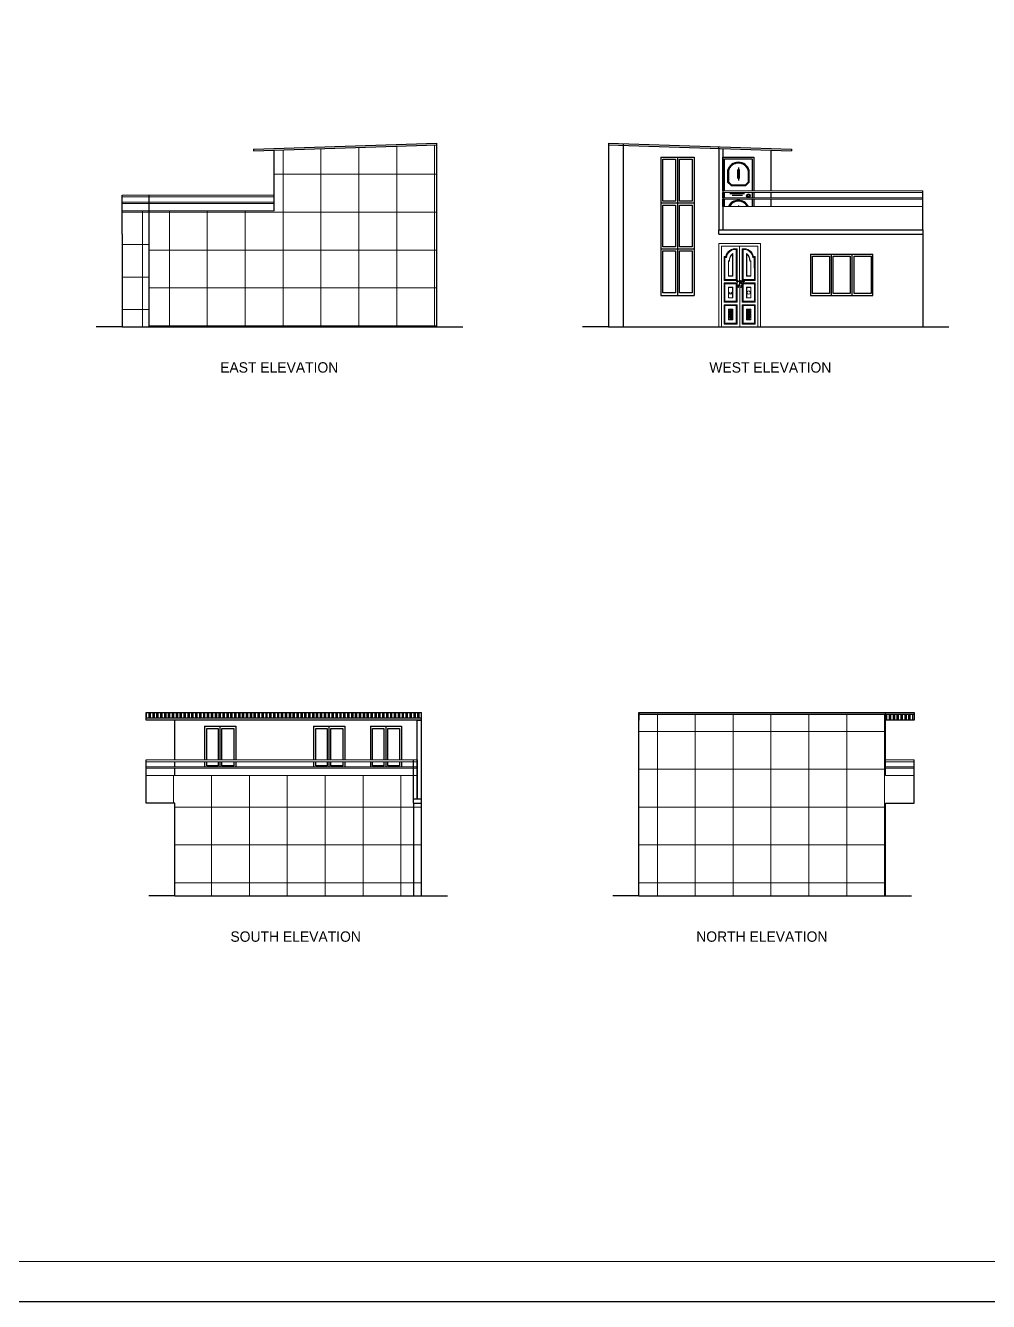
# Model space of a CAD drawing. Header units: inches. Extents: x 10143 to 33197, y -150 to 3760.
# Drawn here: x 18540 to 19653, y -150 to 1324 of the extents above; entities that cross this region are included whole.
import ezdxf
from ezdxf.enums import TextEntityAlignment as Align

# ---------------------------------------------------------------- set-up
doc = ezdxf.new("R2010")
doc.units = ezdxf.units.IN
doc.header["$LTSCALE"] = 0.5
doc.header["$MEASUREMENT"] = 0
for name, color, linetype, lineweight in [('1', 7, 'Continuous', 25), ('A_hatch', 253, 'Continuous', 5), ('door', 202, 'Continuous', 5), ('DW TEXT', 92, 'Continuous', 15), ('ELE1', 3, 'Continuous', 9), ('ELEVATION', 85, 'Continuous', 9), ('Toilet', 7, 'Continuous', 25)]:
    doc.layers.add(name, color=color, linetype=linetype, lineweight=lineweight)
doc.styles.add('CEN', font='GOTHIC.TTF')
pattern_1 = [(90, (13242.67, 3352.15), (-43.75, 0), []), (180, (13242.67, 3352.15), (-4e-15, -43.75), [])]

msp = doc.modelspace()

# ---------------------------------------------------------------- hatches: boundary and pattern name
at = {"layer": 'A_hatch', "ltscale": 5}
h = msp.add_hatch(dxfattribs=at)
h.set_pattern_fill('ANSI37', color=11, scale=350, angle=45)
h.set_pattern_definition([(90, (6937.79, 1371.034), (-43.75, 0), []), (180, (6937.79, 1371.034), (-4e-15, -43.75), [])])
h.paths.add_polyline_path([(19015.3, 976.2), (19015.3, 1088.2), (19015.3, 1186.2), (18827.6, 1180.2), (18827.6, 1110.2), (18683.2, 1110.2), (18683.2, 976.2)])
h = msp.add_hatch(dxfattribs=at)
h.set_pattern_fill('ANSI37', color=11, scale=300, angle=45)
h.set_pattern_definition([(90, (6937.79, 1371.034), (-37.5, 0), []), (180, (6937.79, 1371.034), (-4e-15, -37.5), [])])
h.paths.add_polyline_path([(18652.1, 1110.2), (18652.1, 976.2), (18683.2, 976.2), (18683.2, 1110.2)])
h = msp.add_hatch(dxfattribs=at)
h.set_pattern_fill('ANSI37', color=11, scale=350, angle=45)
h.set_pattern_definition([(90, (13188.888, 3352.15), (-43.75, 0), []), (180, (13188.888, 3352.15), (-4e-15, -43.75), [])])
h.paths.add_polyline_path([(19533.8, 318.4), (19533.8, 425.4), (19566.8, 425.4), (19566.8, 430.4), (19566.8, 457.4), (19533.8, 457.4), (19533.8, 528.4), (19248.9, 528.4), (19248.9, 521.6), (19248.9, 430.4), (19248.9, 318.4)])
h = msp.add_hatch(dxfattribs=at)
h.set_pattern_fill('ANSI37', color=11, scale=350, angle=45)
h.set_pattern_definition(pattern_1)
h.paths.add_polyline_path([(18679.7, 457.4), (18679.7, 430.4), (18679.7, 425.4), (18712.7, 425.4), (18712.7, 318.4), (18988.6, 318.4), (18988.6, 425.4), (18988.6, 457.4)])
h = msp.add_hatch(dxfattribs=at)
h.set_pattern_fill('ANSI37', color=11, scale=350, angle=45)
h.set_pattern_definition(pattern_1)
h.paths.add_polyline_path([(18997.6, 425.4), (18988.6, 425.4), (18988.6, 318.4), (18997.6, 318.4)])
at = {"layer": 'Toilet'}
h = msp.add_hatch(dxfattribs=at)
h.set_pattern_fill('ANSI32', color=256, scale=12, angle=45)
h.set_pattern_definition([(90, (5714.1383, 713.171), (-4.5, 0), []), (90, (5715.6383, 714.671), (-4.5, 0), [])])
h.paths.add_polyline_path([(18679.7, 530.4), (18679.7, 523.6), (18997.6, 523.6), (18997.6, 530.4)])
h = msp.add_hatch(dxfattribs=at)
h.set_pattern_fill('ANSI32', color=256, scale=12, angle=45)
h.set_pattern_definition([(90, (5660.3564, 713.171), (-4.5, 0), []), (90, (5661.8564, 714.671), (-4.5, 0), [])])
h.paths.add_polyline_path([(19533.8, 528.4), (19533.8, 521.6), (19566.8, 521.6), (19566.8, 528.4)])

# ---------------------------------------------------------------- linework, layer by layer
at = {"color": 5}
for p, q in [((19274.1, 1172.2), (19312.8, 1172.2)), ((19274.1, 1172.2), (19274.1, 1119.2)), ((19293.3, 1172.2), (19293.3, 1119.2)), ((19312.8, 1172.2), (19312.8, 1119.2)), ((19345.8, 1133.2), (19345.8, 1172.2)), ((19345.8, 1125.2), (19345.8, 1131.2)), ((19274.1, 1119.2), (19312.8, 1119.2)), ((19274.1, 1119.2), (19274.1, 1012.2)), ((19274.1, 1119.2), (19312.8, 1119.2)), ((19293.3, 1119.2), (19293.3, 1012.2)), ((19312.8, 1119.2), (19312.8, 1012.2)), ((19274.1, 1066.2), (19312.8, 1066.2)), ((19447, 1060.2), (19519, 1060.2)), ((19447, 1060.2), (19447, 1012.2)), ((19471, 1060.2), (19471, 1012.2)), ((19495, 1060.2), (19495, 1012.2)), ((19519, 1012.2), (19519, 1060.2)), ((19274.1, 1012.2), (19312.8, 1012.2)), ((19447, 1012.2), (19519, 1012.2)), ((18747.2, 514.4), (18783.2, 514.4)), ((18747.2, 514.4), (18747.2, 475.4)), ((18764.8, 514.4), (18764.8, 475.4)), ((18783.2, 514.4), (18783.2, 475.4)), ((18873.1, 514.4), (18909.1, 514.4)), ((18873.1, 514.4), (18873.1, 475.4)), ((18890.8, 514.4), (18890.8, 475.4)), ((18909.1, 514.4), (18909.1, 475.4)), ((18938.8, 514.4), (18974.8, 514.4)), ((18938.8, 514.4), (18938.8, 475.4)), ((18956.5, 514.4), (18956.5, 475.4)), ((18974.8, 514.4), (18974.8, 475.4)), ((18747.2, 473.4), (18747.2, 467.4)), ((18764.8, 473.4), (18764.8, 467.4)), ((18783.2, 473.4), (18783.2, 467.4)), ((18873.1, 473.4), (18873.1, 467.4)), ((18890.8, 473.4), (18890.8, 467.4)), ((18909.1, 473.4), (18909.1, 467.4)), ((18938.8, 473.4), (18938.8, 467.4)), ((18956.5, 473.4), (18956.5, 467.4)), ((18974.8, 473.4), (18974.8, 467.4))]:
    msp.add_line(p, q, dxfattribs=at)
at = {"color": 40, "ltscale": 5}
for p, q in [((19351.3, 1156.7), (19351.3, 1143.2)), ((19352.3, 1156.7), (19352.3, 1143.7)), ((19362.8, 1157.9), (19362.8, 1147.6)), ((19363.8, 1160.2), (19363.8, 1145.2)), ((19364.8, 1157.9), (19364.8, 1147.6)), ((19375.3, 1143.7), (19375.3, 1156.7)), ((19376.3, 1143.2), (19376.3, 1156.7)), ((19355.3, 1139.2), (19351.3, 1143.2)), ((19355.7, 1140.2), (19352.3, 1143.7)), ((19355.3, 1139.2), (19372.3, 1139.2)), ((19355.3, 1139.2), (19372.3, 1139.2)), ((19355.7, 1140.2), (19371.9, 1140.2)), ((19371.9, 1140.2), (19375.3, 1143.7)), ((19372.3, 1139.2), (19376.3, 1143.2)), ((19354, 1130.2), (19370.9, 1130.2)), ((19356.7, 1128.2), (19368.5, 1128.2)), ((19363.8, 1116.2), (19363.8, 1115.2))]:
    msp.add_line(p, q, dxfattribs=at)
at = {"color": 5}
for points in [[(19276.5, 1169.8), (19291.2, 1169.8), (19291.2, 1121.4), (19276.5, 1121.4)], [(19295.7, 1169.8), (19310.4, 1169.8), (19310.4, 1121.4), (19295.7, 1121.4)], [(19276.5, 1116.8), (19291.2, 1116.8), (19291.2, 1068.4), (19276.5, 1068.4)], [(19295.7, 1116.8), (19310.4, 1116.8), (19310.4, 1068.4), (19295.7, 1068.4)], [(19276.5, 1063.8), (19291.2, 1063.8), (19291.2, 1015.4), (19276.5, 1015.4)], [(19295.7, 1063.8), (19310.4, 1063.8), (19310.4, 1015.4), (19295.7, 1015.4)], [(19449.4, 1057.8), (19469, 1057.8), (19469, 1014.4), (19449.4, 1014.4)], [(19473.4, 1057.8), (19493, 1057.8), (19493, 1014.4), (19473.4, 1014.4)], [(19497.4, 1057.8), (19517, 1057.8), (19517, 1014.4), (19497.4, 1014.4)]]:
    msp.add_lwpolyline(points, close=True, dxfattribs=at)
for points in [[(18749.6, 475.4), (18749.6, 511.9), (18762.8, 511.9), (18762.8, 475.4)], [(18767.2, 475.4), (18767.2, 511.9), (18780.8, 511.9), (18780.8, 475.4)], [(18875.5, 475.4), (18875.5, 511.9), (18888.7, 511.9), (18888.7, 475.4)], [(18893.2, 475.4), (18893.2, 511.9), (18906.7, 511.9), (18906.7, 475.4)], [(18941.2, 475.4), (18941.2, 511.9), (18954.4, 511.9), (18954.4, 475.4)], [(18958.9, 475.4), (18958.9, 511.9), (18972.4, 511.9), (18972.4, 475.4)], [(18762.8, 473.4), (18762.8, 468.5), (18749.6, 468.5), (18749.6, 473.4)], [(18780.8, 473.4), (18780.8, 468.5), (18767.2, 468.5), (18767.2, 473.4)], [(18888.7, 473.4), (18888.7, 468.5), (18875.5, 468.5), (18875.5, 473.4)], [(18906.7, 473.4), (18906.7, 468.5), (18893.2, 468.5), (18893.2, 473.4)], [(18954.4, 473.4), (18954.4, 468.5), (18941.2, 468.5), (18941.2, 473.4)], [(18972.4, 473.4), (18972.4, 468.5), (18958.9, 468.5), (18958.9, 473.4)]]:
    msp.add_lwpolyline(points, dxfattribs=at)
at = {"color": 40, "ltscale": 5}
for centre, radius, start, end in [((19363.8, 1153.3), 13, 15.5303, 164.4697), ((19363.8, 1153.2), 12, 17.0615, 162.9385), ((19363.8, 1109.3), 13, 27.4159, 152.5841), ((19363.8, 1109.2), 12, 30.0809, 149.9191)]:
    msp.add_arc(centre, radius, start, end, dxfattribs=at)
at = {"layer": '1', "color": 2, "ltscale": 5}
for points in [[(19345.8, 1133.2), (19345.8, 1172.2), (19381.8, 1172.2), (19381.8, 1133.2)], [(19347.8, 1133.2), (19347.8, 1170.2), (19379.8, 1170.2), (19379.8, 1133.2)], [(19345.8, 1125.2), (19345.8, 1131.2)], [(19345.8, 1115.2), (19345.8, 1123.7)], [(19347.8, 1125.2), (19347.8, 1131.2)], [(19347.8, 1115.2), (19347.8, 1123.7)], [(19379.8, 1131.2), (19379.8, 1125.2)], [(19379.8, 1123.7), (19379.8, 1115.2)], [(19381.8, 1131.2), (19381.8, 1125.2)], [(19381.8, 1123.7), (19381.8, 1115.2)]]:
    msp.add_lwpolyline(points, dxfattribs=at)
at = {"layer": '1', "color": 21, "ltscale": 5}
for radius in [2.07, 1.19]:
    msp.add_circle((19375.4, 1127.6), radius, dxfattribs=at)
at = {"layer": 'A_hatch', "color": 11, "ltscale": 5}
for p, q in [((18827.6, 1128.2), (18652.1, 1128.2)), ((18827.6, 1126.2), (18652.1, 1126.2)), ((19345.8, 1133.2), (19576.8, 1133.2)), ((19345.8, 1131.2), (19576.8, 1131.2)), ((19345.8, 1125.2), (19576.8, 1125.2)), ((19345.8, 1123.7), (19576.8, 1123.7)), ((18827.6, 1120.2), (18652.1, 1120.2)), ((18827.6, 1118.7), (18652.1, 1118.7)), ((18827.6, 1110.2), (18652.1, 1110.2)), ((19576.8, 1115.2), (19345.8, 1115.2)), ((18992.6, 475.4), (18679.7, 475.4)), ((18992.6, 473.4), (18679.7, 473.4)), ((19566.8, 475.4), (19533.8, 475.4)), ((19566.8, 473.4), (19533.8, 473.4)), ((18992.6, 467.4), (18679.7, 467.4)), ((18992.6, 465.9), (18679.7, 465.9)), ((18679.7, 457.4), (18992.6, 457.4)), ((19566.8, 467.4), (19533.8, 467.4)), ((19566.8, 465.9), (19533.8, 465.9)), ((19533.8, 457.4), (19566.8, 457.4))]:
    msp.add_line(p, q, dxfattribs=at)
at = {"layer": 'Defpoints'}
msp.add_lwpolyline([(20282.1, 2097.5), (17104.5, 2097.5), (17104.5, -150.4), (20282.1, -150.4)], close=True, dxfattribs=at)
at = {"layer": 'door'}
for p, q in [((19341.3, 976.2), (19341.3, 1072.2)), ((19341.3, 1072.2), (19389.3, 1072.2)), ((19344.2, 1069.2), (19344.3, 976.2)), ((19386.2, 1069.2), (19344.2, 1069.2)), ((19361.2, 1065.4), (19362.2, 1066.2)), ((19365.2, 1069.2), (19365.3, 976.2)), ((19369.2, 1065.4), (19368.2, 1066.2)), ((19386.3, 976.2), (19386.2, 1069.2)), ((19389.3, 1072.2), (19389.3, 976.2)), ((19347.2, 1057.2), (19348.2, 1056.2)), ((19349.2, 1057.2), (19350, 1056.2)), ((19381.2, 1057.2), (19380.5, 1056.2)), ((19383.2, 1057.2), (19382.2, 1056.2)), ((19348.3, 1030.7), (19347.3, 1029.7)), ((19347.3, 1026.7), (19348.3, 1025.7)), ((19362.3, 1029.7), (19361.3, 1030.7)), ((19362.3, 1026.7), (19361.3, 1025.7)), ((19368.3, 1029.7), (19369.3, 1030.7)), ((19368.3, 1026.7), (19369.3, 1025.7)), ((19382.3, 1030.7), (19383.3, 1029.7)), ((19383.3, 1026.7), (19382.3, 1025.7)), ((19348.3, 1005.5), (19347.3, 1004.5)), ((19362.3, 1004.5), (19361.3, 1005.5)), ((19368.3, 1004.5), (19369.3, 1005.5)), ((19382.3, 1005.5), (19383.3, 1004.5)), ((19347.3, 1001.5), (19348.3, 1000.5)), ((19353.7, 994), (19353.1, 994.4)), ((19353.7, 994), (19353.1, 994.1)), ((19353.7, 994.3), (19353.3, 994.9)), ((19354.3, 994.5), (19353.5, 994.9)), ((19353.7, 994.3), (19353.5, 994.4)), ((19353.8, 994.9), (19353.6, 995.2)), ((19354.2, 994.5), (19353.6, 994.7)), ((19354.1, 995.1), (19353.7, 995.2)), ((19353.8, 994.5), (19353.7, 994.5)), ((19354, 994), (19353.7, 994.3)), ((19354.1, 993.7), (19353.7, 994)), ((19353.9, 993.9), (19353.7, 993.9)), ((19353.8, 994.9), (19354, 995.3)), ((19353.8, 994.5), (19353.8, 994.9)), ((19354, 994), (19353.8, 994.5)), ((19354.1, 993.7), (19354, 994)), ((19354.1, 995.1), (19354.3, 995.4)), ((19354.8, 994.4), (19354.1, 995.1)), ((19354.3, 993.6), (19354.1, 993.7)), ((19354.2, 994.9), (19354.4, 995.1)), ((19354.3, 994.5), (19354.2, 994.5)), ((19354.3, 995.3), (19354.3, 995.5)), ((19354.4, 995.2), (19354.3, 995.3)), ((19354.3, 994.5), (19354.8, 995.1)), ((19354.5, 993.5), (19354.3, 994.5)), ((19354.4, 985.6), (19354.3, 993.6)), ((19354.4, 995.1), (19354.6, 995.6)), ((19354.4, 995.2), (19354.5, 995.4)), ((19354.5, 995.3), (19354.4, 995.4)), ((19354.4, 994.8), (19354.4, 995.2)), ((19354.4, 994.9), (19354.5, 995.1)), ((19354.8, 995.1), (19354.5, 995.5)), ((19354.5, 995.1), (19354.6, 995.3)), ((19354.5, 993.5), (19354.8, 993.9)), ((19354.8, 985.5), (19354.5, 993.5)), ((19354.7, 995.3), (19354.7, 995.6)), ((19354.9, 995.3), (19354.8, 995.3)), ((19354.8, 995.1), (19355.1, 995.2)), ((19354.8, 993.9), (19354.8, 994.4)), ((19354.9, 995.3), (19355, 995.4)), ((19355.2, 994.9), (19354.9, 995.3)), ((19354.9, 994.7), (19355.3, 994.9)), ((19354.9, 994.5), (19354.9, 994.7)), ((19355, 994), (19354.9, 994.5)), ((19355.1, 993.7), (19355, 994)), ((19355, 985.6), (19355.1, 993.7)), ((19355.1, 995.2), (19355.3, 995.5)), ((19355.2, 995.1), (19355.1, 995.5)), ((19355.4, 994.5), (19355.2, 995.3)), ((19355.4, 994.8), (19355.2, 995.1)), ((19355.2, 985.6), (19355.5, 994.1)), ((19355.3, 994.9), (19355.6, 995.4)), ((19355.4, 995.1), (19355.4, 995.5)), ((19355.4, 994.8), (19355.5, 995.3)), ((19355.4, 994.9), (19355.4, 995.1)), ((19355.6, 994.2), (19355.4, 994.8)), ((19355.4, 993.7), (19355.4, 994.5)), ((19355.5, 994.1), (19355.8, 994.4)), ((19355.7, 995.2), (19355.7, 995.5)), ((19355.7, 995.5), (19355.7, 995.4)), ((19355.7, 995.5), (19355.8, 995.5)), ((19355.7, 995.4), (19355.9, 995.5)), ((19355.7, 995.3), (19355.8, 995.4)), ((19355.7, 995.2), (19355.8, 995.4)), ((19355.8, 994.5), (19355.7, 995.2)), ((19355.7, 994.3), (19355.8, 994.5)), ((19355.8, 994.5), (19355.9, 994.9)), ((19355.8, 994.4), (19355.9, 994.8)), ((19355.8, 994.4), (19356.1, 994.7)), ((19355.9, 994.9), (19356.1, 995.1)), ((19355.9, 994.8), (19356.1, 995)), ((19355.9, 994.6), (19356, 994.8)), ((19356, 994.8), (19356.1, 994.9)), ((19362.3, 1001.5), (19361.3, 1000.5)), ((19368.3, 1001.5), (19369.3, 1000.5)), ((19374.6, 994.9), (19374.4, 995.1)), ((19374.6, 994.8), (19374.4, 995)), ((19374.5, 994.8), (19374.4, 994.9)), ((19374.7, 994.4), (19374.4, 994.7)), ((19374.6, 994.6), (19374.5, 994.8)), ((19374.8, 995.4), (19374.6, 995.5)), ((19374.7, 994.5), (19374.6, 994.9)), ((19374.7, 994.4), (19374.6, 994.8)), ((19374.8, 995.5), (19374.7, 995.5)), ((19374.8, 995.3), (19374.7, 995.4)), ((19374.8, 995.2), (19374.7, 995.4)), ((19374.7, 994.5), (19374.8, 995.2)), ((19374.8, 994.3), (19374.7, 994.5)), ((19375, 994.1), (19374.7, 994.4)), ((19374.8, 995.2), (19374.8, 995.5)), ((19374.8, 995.5), (19374.8, 995.4)), ((19375.2, 994.9), (19374.9, 995.4)), ((19374.9, 994.2), (19375.1, 994.8)), ((19375.1, 994.8), (19375, 995.3)), ((19375.3, 985.6), (19375, 994.1)), ((19375.1, 995.1), (19375.1, 995.5)), ((19375.1, 994.5), (19375.3, 995.3)), ((19375.1, 994.8), (19375.3, 995.1)), ((19375.1, 994.9), (19375.1, 995.1)), ((19375.1, 993.7), (19375.1, 994.5)), ((19375.4, 995.2), (19375.2, 995.5)), ((19375.6, 994.7), (19375.2, 994.9)), ((19375.3, 995.1), (19375.4, 995.5)), ((19375.3, 994.9), (19375.6, 995.3)), ((19375.7, 995.1), (19375.4, 995.2)), ((19375.4, 993.7), (19375.5, 994)), ((19375.5, 985.6), (19375.4, 993.7)), ((19375.6, 995.3), (19375.5, 995.4)), ((19375.5, 994), (19375.6, 994.5)), ((19375.6, 995.3), (19375.7, 995.3)), ((19375.6, 994.5), (19375.6, 994.7)), ((19375.7, 995.1), (19376, 995.5)), ((19375.7, 994.4), (19376.4, 995.1)), ((19376.2, 994.5), (19375.7, 995.1)), ((19375.7, 993.9), (19375.7, 994.4)), ((19376, 993.5), (19375.7, 993.9)), ((19375.7, 985.5), (19376, 993.5)), ((19375.8, 995.3), (19375.8, 995.6)), ((19376.1, 995.1), (19375.9, 995.6)), ((19376, 995.1), (19375.9, 995.3)), ((19376.1, 995.2), (19376, 995.4)), ((19376, 995.3), (19376.1, 995.4)), ((19376.1, 994.9), (19376, 995.1)), ((19376, 993.5), (19376.2, 994.5)), ((19376.1, 995.2), (19376.2, 995.3)), ((19376.1, 994.8), (19376.1, 995.2)), ((19376.3, 994.9), (19376.1, 995.1)), ((19376.1, 985.6), (19376.2, 993.6)), ((19376.2, 995.3), (19376.2, 995.5)), ((19376.4, 995.1), (19376.2, 995.4)), ((19376.2, 994.5), (19377, 994.9)), ((19376.2, 994.5), (19376.3, 994.5)), ((19376.2, 993.6), (19376.4, 993.7)), ((19376.3, 994.5), (19376.9, 994.7)), ((19376.4, 995.1), (19376.8, 995.2)), ((19376.4, 993.7), (19376.6, 994)), ((19376.4, 993.7), (19376.8, 994)), ((19376.7, 994.9), (19376.5, 995.3)), ((19376.6, 994), (19376.7, 994.5)), ((19376.6, 994), (19376.8, 994.3)), ((19376.6, 993.9), (19376.8, 993.9)), ((19376.7, 994.9), (19376.9, 995.2)), ((19376.7, 994.5), (19376.7, 994.9)), ((19376.7, 994.5), (19376.8, 994.5)), ((19376.8, 994.3), (19377.2, 994.9)), ((19376.8, 994), (19377.4, 994.4)), ((19376.8, 994.3), (19377, 994.4)), ((19376.8, 994), (19377.4, 994.1)), ((19383.3, 1001.5), (19382.3, 1000.5)), ((19341.3, 976.2), (19386.3, 976.2)), ((19348.3, 980.2), (19347.3, 979.2)), ((19354.8, 985.4), (19354.4, 985.6)), ((19354.8, 985.4), (19355.2, 985.6)), ((19354.8, 985.4), (19355, 985.6)), ((19354.8, 985.4), (19354.8, 985.5)), ((19362.3, 979.2), (19361.3, 980.2)), ((19368.3, 979.2), (19369.3, 980.2)), ((19375.7, 985.4), (19375.3, 985.6)), ((19375.7, 985.4), (19375.5, 985.6)), ((19375.7, 985.4), (19376.1, 985.6)), ((19375.7, 985.4), (19375.7, 985.5)), ((19382.3, 980.2), (19383.3, 979.2)), ((19389.3, 976.2), (19386.3, 976.2))]:
    msp.add_line(p, q, dxfattribs=at)
for points in [[(19362.2, 1066.2), (19362.2, 1066.2), (19362.3, 1029.7), (19347.3, 1029.7), (19347.2, 1057.2), (19349.2, 1057.2, -0.404871)], [(19361.2, 1065.4), (19361.3, 1030.7), (19348.3, 1030.7), (19348.2, 1056.2), (19350.1, 1056.2, -0.404087)], [(19368.2, 1066.2), (19368.2, 1066.2), (19368.3, 1029.7), (19383.3, 1029.7), (19383.2, 1057.2), (19381.2, 1057.2, 0.404871)], [(19369.2, 1065.4), (19369.3, 1030.7), (19382.3, 1030.7), (19382.2, 1056.2), (19380.4, 1056.2, 0.404087)], [(19357.2, 1060.6), (19357.3, 1034.7), (19352.3, 1034.7), (19352.2, 1052.2), (19353.2, 1052.2, -0.230009)], [(19357, 1060), (19357, 1035), (19352.5, 1035), (19352.5, 1052), (19353.5, 1052, -0.222945)], [(19373.2, 1060.6), (19373.3, 1034.7), (19378.3, 1034.7), (19378.2, 1052.2), (19377.2, 1052.2, 0.230009)], [(19373.5, 1060), (19373.5, 1035), (19378, 1035), (19378, 1052), (19377, 1052, 0.222945)]]:
    msp.add_lwpolyline(points, format="xyb", close=True, dxfattribs=at)
for points in [[(19347.3, 1026.7), (19362.3, 1026.7), (19362.3, 1004.5), (19347.3, 1004.5)], [(19348.3, 1025.7), (19361.3, 1025.7), (19361.3, 1005.5), (19348.3, 1005.5)], [(19352.3, 1021.7), (19357.3, 1021.7), (19357.3, 1009.5), (19352.3, 1009.5)], [(19352.5, 1021.5), (19357, 1021.5), (19357, 1009.7), (19352.5, 1009.7)], [(19362.6, 1029.4), (19363.1, 1029.4), (19363.1, 1027.8), (19362.6, 1027.8)], [(19363.7, 1024.5), (19364, 1024.5), (19364, 1021.6), (19363.7, 1021.6)], [(19365.9, 1029.4), (19366.3, 1029.4), (19366.3, 1027.8), (19365.9, 1027.8)], [(19366.4, 1029), (19367.5, 1029), (19367.5, 1026.1), (19366.4, 1026.1)], [(19366.8, 1024.5), (19367, 1024.5), (19367, 1021.6), (19366.8, 1021.6)], [(19366.9, 1027.2), (19367, 1027.2), (19367, 1026.5), (19366.9, 1026.5)], [(19383.3, 1026.7), (19368.3, 1026.7), (19368.3, 1004.5), (19383.3, 1004.5)], [(19369.2, 1029.4), (19369.6, 1029.4), (19369.6, 1027.8), (19369.2, 1027.8)], [(19382.3, 1025.7), (19369.3, 1025.7), (19369.3, 1005.5), (19382.3, 1005.5)], [(19378.3, 1021.7), (19373.3, 1021.7), (19373.3, 1009.5), (19378.3, 1009.5)], [(19378, 1021.5), (19373.5, 1021.5), (19373.5, 1009.7), (19378, 1009.7)], [(19347.3, 979.2), (19347.3, 1001.5), (19362.3, 1001.5), (19362.3, 979.2), (19347.3, 979.2)], [(19348.3, 980.2), (19348.3, 1000.5), (19361.3, 1000.5), (19361.3, 980.2), (19348.3, 980.2)], [(19357.3, 984.2), (19352.3, 984.2), (19352.3, 996.5), (19357.3, 996.5)], [(19357, 984.5), (19352.5, 984.5), (19352.5, 996.2), (19357, 996.2)], [(19368.3, 979.2), (19383.3, 979.2), (19383.3, 1001.5), (19368.3, 1001.5)], [(19369.3, 980.2), (19382.3, 980.2), (19382.3, 1000.5), (19369.3, 1000.5)], [(19373.3, 984.2), (19378.3, 984.2), (19378.3, 996.5), (19373.3, 996.5)], [(19373.5, 984.5), (19378, 984.5), (19378, 996.2), (19373.5, 996.2)]]:
    msp.add_lwpolyline(points, close=True, dxfattribs=at)
for points in [[(19362.6, 1028.5), (19361.6, 1028.5), (19361.6, 1028.9), (19362.6, 1028.9)], [(19363.1, 1028.9), (19365.9, 1028.9)], [(19365.9, 1028.5), (19363.1, 1028.5)], [(19366.3, 1028.9), (19366.4, 1028.9)], [(19366.4, 1028.5), (19366.3, 1028.5)], [(19367.5, 1028.9), (19369.2, 1028.9)], [(19369.2, 1028.5), (19367.5, 1028.5)], [(19369.6, 1028.9), (19371, 1028.9), (19371, 1028.5), (19369.6, 1028.5)]]:
    msp.add_lwpolyline(points, dxfattribs=at)
msp.add_circle((19375.8, 1015.6), 1.86, dxfattribs=at)
for centre, radius, start, end in [((19354.8, 1015.6), 1.86, 162.1563, 17.8437), ((19354.8, 1016.8), 1.86, 197.8437, 342.1563), ((19354.8, 990), 4.36, 258.8313, 281.1687), ((19375.7, 990), 4.36, 258.8313, 281.1687)]:
    msp.add_arc(centre, radius, start, end, dxfattribs=at)
msp.add_ellipse((19354.8, 985.5), major_axis=(-0.613, 0), ratio=0.098223, dxfattribs=at)
at = {"layer": 'door', "extrusion": (0, 0, -1)}
msp.add_ellipse((19375.7, 985.5), major_axis=(0.613, 0), ratio=0.098223, dxfattribs=at)
at = {"layer": 'door'}
for points in [[(19354.1, 985.5), (19354.1, 985.2), (19354.4, 984.7), (19354.2, 994.9), (19353.5, 994.3), (19353.9, 985.7)], [(19355.4, 985.5), (19355.4, 985.2), (19355.1, 984.7), (19355.3, 994.9), (19356, 994.3), (19355.6, 985.7)], [(19375.1, 985.5), (19375.1, 985.2), (19375.4, 984.7), (19375.2, 994.9), (19374.5, 994.3), (19374.9, 985.7)], [(19376.4, 985.5), (19376.4, 985.2), (19376.1, 984.7), (19376.3, 994.9), (19377, 994.3), (19376.6, 985.7)]]:
    msp.add_spline(points, degree=3, dxfattribs=at)
at = {"layer": 'ELE1'}
msp.add_lwpolyline([(17150.8, 2051.2), (20235.8, 2051.2), (20235.8, -104.1), (17150.8, -104.1)], close=True, dxfattribs=at)
at = {"layer": 'ELEVATION'}
for p, q in [((18652.1, 1128.2), (18652.1, 1088.2)), ((19576.8, 1133.2), (19576.8, 1093.2)), ((18679.7, 475.4), (18679.7, 435.4)), ((19566.8, 475.4), (19566.8, 435.4))]:
    msp.add_line(p, q, dxfattribs=at)
at = {"layer": 'Toilet'}
for p, q in [((18803.6, 1181.5), (19015.3, 1188.2)), ((18803.6, 1179.5), (19015.3, 1186.2)), ((18803.6, 1181.5), (18803.6, 1179.5)), ((18827.6, 1110.2), (18827.6, 1180.2)), ((19015.3, 1088.2), (19015.3, 1188.2)), ((19213.5, 1186.2), (19425.3, 1179.5)), ((19213.6, 1188.2), (19213.6, 1088.2)), ((19213.6, 1188.2), (19425.3, 1181.5)), ((19230.6, 1187.7), (19230.6, 1088.2)), ((19341.3, 1182.2), (19341.3, 1184.2)), ((19341.3, 1182.2), (19341.3, 1088.2)), ((19345.8, 1182), (19345.8, 1088.2)), ((19401.3, 1180.2), (19401.3, 1133.2)), ((19425.3, 1181.5), (19425.3, 1179.5)), ((18652.1, 1088.2), (18652.1, 1128.2)), ((18652.1, 1083.2), (18652.1, 1128.2)), ((18683.2, 976.2), (18683.2, 1128.2)), ((19401.3, 1131.2), (19401.3, 1125.2)), ((19401.3, 1123.7), (19401.3, 1115.2)), ((19576.8, 1093.2), (19576.8, 1133.2)), ((19576.8, 1088.2), (19576.8, 1133.2)), ((18652.1, 1083.2), (18652.1, 1083.2)), ((18652.1, 1083.2), (18652.1, 976.2)), ((19015.3, 976.2), (19015.3, 1088.2)), ((19213.6, 1088.2), (19213.6, 976.2)), ((19230.6, 1088.2), (19230.6, 976.2)), ((19341.3, 1088.1), (19576.8, 1088.2)), ((19341.3, 1083.2), (19341.3, 1088.2)), ((19341.3, 1083.1), (19576.8, 1083.2)), ((19576.8, 1088.2), (19576.8, 976.2)), ((18652.1, 976.2), (18622.1, 976.2)), ((18652.1, 976.2), (19015.3, 976.2)), ((19015.3, 976.2), (19045.3, 976.2)), ((19213.6, 976.2), (19183.6, 976.2)), ((19213.6, 976.2), (19576.8, 976.2)), ((19576.8, 976.2), (19606.8, 976.2)), ((18679.7, 530.4), (18997.6, 530.4)), ((18679.7, 521.6), (18679.7, 530.4)), ((18997.6, 523.6), (18679.7, 523.6)), ((18997.6, 521.6), (18679.7, 521.6)), ((18712.7, 530.4), (18997.6, 530.4)), ((18712.7, 475.4), (18712.7, 521.6)), ((18992, 521.6), (18997.6, 521.6)), ((18992.6, 430.4), (18992.6, 521.6)), ((18997.6, 430.4), (18997.6, 530.4)), ((19248.9, 430.4), (19248.9, 530.4)), ((19248.9, 530.4), (19566.8, 530.4)), ((19248.9, 530.4), (19248.9, 521.6)), ((19248.9, 528.4), (19566.8, 528.4)), ((19533.8, 457.4), (19533.8, 530.4)), ((19566.8, 521.6), (19533.8, 521.6)), ((19566.8, 530.4), (19566.8, 521.6)), ((18679.7, 435.4), (18679.7, 475.4)), ((18679.7, 430.4), (18679.7, 475.4)), ((18712.7, 467.4), (18712.7, 473.4)), ((18988.6, 425.4), (18988.6, 475.4)), ((18992.6, 475.4), (18992.6, 430.4)), ((19566.8, 435.4), (19566.8, 475.4)), ((19566.8, 430.4), (19566.8, 475.4)), ((18712.7, 457.4), (18712.7, 465.9)), ((18679.7, 425.4), (18679.7, 430.4)), ((18988.6, 430.4), (18997.6, 430.4)), ((18997.6, 318.4), (18997.6, 430.4)), ((19248.9, 318.4), (19248.9, 430.4)), ((19566.8, 425.4), (19566.8, 430.4)), ((18712.7, 425.4), (18679.7, 425.4)), ((18712.7, 318.4), (18712.7, 425.4)), ((18988.6, 425.4), (18997.6, 425.4)), ((18988.6, 425.4), (18988.6, 318.4)), ((19533.8, 425.4), (19566.8, 425.4)), ((19533.8, 318.4), (19533.8, 425.4)), ((18712.7, 318.4), (18682.7, 318.4)), ((18712.7, 318.4), (18997.6, 318.4)), ((18997.6, 318.4), (19027.6, 318.4)), ((19248.9, 318.4), (19218.9, 318.4)), ((19248.9, 318.4), (19533.8, 318.4)), ((19533.8, 318.4), (19563.8, 318.4))]:
    msp.add_line(p, q, dxfattribs=at)

# ---------------------------------------------------------------- texts
at = {"layer": 'DW TEXT', "ltscale": 0.13, "style": 'CEN'}
for s, p in [('EAST ELEVATION', (18833.4, 929.1)), ('WEST ELEVATION', (19400.7, 929.1)), ('SOUTH ELEVATION', (18852.4, 271.3)), ('NORTH ELEVATION', (19390.9, 271.3))]:
    msp.add_text(s, height=12, dxfattribs=at).set_placement(p, align=Align.MIDDLE_CENTER)

doc.saveas('drawing.dxf')
